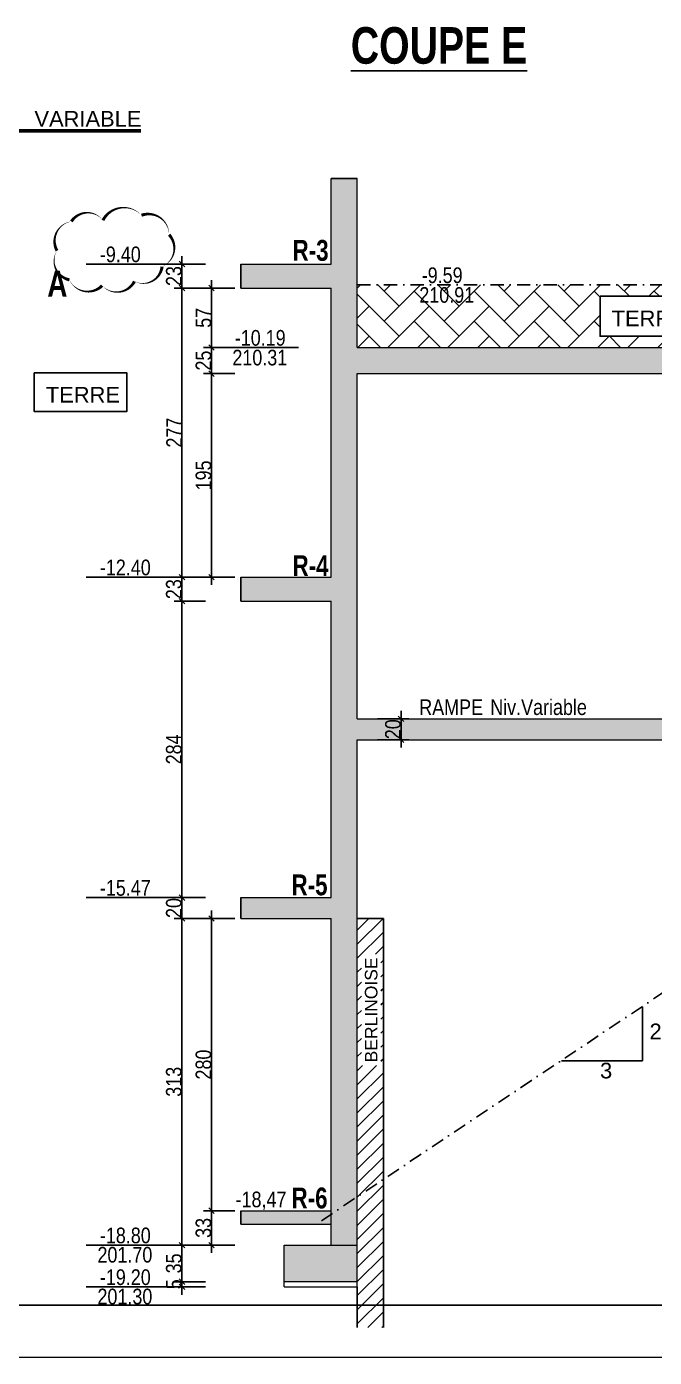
# Model space of a CAD drawing. Header units: millimetres. Extents: x 11663 to 22207, y 4553 to 8762.
# Drawn here: x 14601 to 15202, y 4553 to 5828 of the extents above; entities that cross this region are included whole.
import ezdxf
from ezdxf.enums import TextEntityAlignment as Align

# ---------------------------------------------------------------- set-up
doc = ezdxf.new("R2010")
doc.units = ezdxf.units.MM
doc.linetypes.add('TIRETPTX2', pattern=[50.8, 25.4, -12.7, 0, -12.7])
for name, color, linetype in [('01_cote_gen', 4, 'Continuous'), ('01_linteaux', 2, 'Continuous'), ('01_poch_BN', 9, 'Continuous'), ('01_poch_murs', 253, 'Continuous'), ('01_texte', 230, 'Continuous'), ('AA_COTES', 2, 'Continuous')]:
    doc.layers.add(name, color=color, linetype=linetype)
doc.layers.add('01_murs_coup', color=5, linetype='Continuous', lineweight=60)
doc.layers.add('01_PIEUX', color=5, linetype='Continuous', lineweight=60)
doc.styles.add('ARIAL NA', font='ARIALN.TTF')
doc.styles.add('impact', font='impact.ttf')
doc.styles.add('MATTE_TXT', font='arial.ttf')
doc.styles.add('STYLE2', font='ARIALN.TTF')
doc.dimstyles.new('JB50', dxfattribs={"dimscale": 0.1, "dimtxt": 150, "dimasz": 15, "dimexe": 0.1, "dimexo": 0.1, "dimgap": 0.09, "dimtad": 1, "dimdec": 1, "dimdsep": 46, "dimtxsty": 'STYLE2', "dimblk1": 'BOND_G', "dimblk2": 'BOND_D', "dimsah": 1, "dimcen": 1.5, "dimdle": 0.01, "dimse1": 1, "dimse2": 1, "dimclrd": 4, "dimclre": 2, "dimclrt": 6, "dimazin": 2, "dimtfac": 2.333333, "dimtdec": 1, "dimtix": 1, "dimtmove": 2, "dimatfit": 3, "dimldrblk": 'BOND_G', "dimfxl": 1, "dimtolj": 1, "dimtzin": 0, "dimarcsym": 0})

# ---------------------------------------------------------------- blocks, each defined once
blk = doc.blocks.new('BOND_G')
at = {"layer": 'AA_COTES', "color": 0}
for p, q in [((0, -5), (0, 15)), ((5, 0), (-5, 0)), ((1.77, 1.77), (-1.77, -1.77))]:
    blk.add_line(p, q, dxfattribs=at)
blk = doc.blocks.new('BOND_D')
at = {"layer": 'AA_COTES', "color": 0}
for p, q in [((5, 0), (-5, 0)), ((-1.77, -1.77), (1.77, 1.77)), ((0, 5), (0, -15))]:
    blk.add_line(p, q, dxfattribs=at)
blk = doc.blocks.new('*D273')
at = {"layer": '01_cote_gen', "color": 4, "lineweight": -2, "transparency": 16777216}
blk.add_line((14749.4, 4662.4), (14749.4, 4972.4), dxfattribs=at)
at = {"layer": 'Defpoints', "color": 0, "transparency": 16777216}
for p in [(14749.4, 4973.9), (14796, 4973.9), (14812.5, 4660.9)]:
    blk.add_point(p, dxfattribs=at)
at = {"layer": '01_cote_gen', "color": 4, "lineweight": -2, "transparency": 16777216, "xscale": 1.5, "yscale": 1.5, "zscale": 1.5}
for name, p, rotation in [('BOND_D', (14749.4, 4973.9), 90), ('BOND_G', (14749.4, 4660.9), 270)]:
    blk.add_blockref(name, p, dxfattribs=dict(at, rotation=rotation))
at = {"layer": '01_cote_gen', "color": 6, "transparency": 16777216, "insert": (14741.7, 4817.4), "char_height": 15, "attachment_point": 5, "rotation": 90, "style": 'STYLE2'}
blk.add_mtext('\\A1;313', dxfattribs=at)
blk = doc.blocks.new('*D274')
at = {"layer": '01_cote_gen', "color": 4, "lineweight": -2, "transparency": 16777216}
blk.add_line((14777.7, 4662.4), (14777.7, 4692.4), dxfattribs=at)
at = {"layer": 'Defpoints', "color": 0, "transparency": 16777216}
for p in [(14777.7, 4693.9), (14812.5, 4693.9), (14812.5, 4660.9)]:
    blk.add_point(p, dxfattribs=at)
at = {"layer": '01_cote_gen', "color": 4, "lineweight": -2, "transparency": 16777216, "xscale": 1.5, "yscale": 1.5, "zscale": 1.5}
for name, p, rotation in [('BOND_D', (14777.7, 4693.9), 90), ('BOND_G', (14777.7, 4660.9), 270)]:
    blk.add_blockref(name, p, dxfattribs=dict(at, rotation=rotation))
at = {"layer": '01_cote_gen', "color": 6, "transparency": 16777216, "insert": (14770.1, 4677.4), "char_height": 15, "attachment_point": 5, "rotation": 90, "style": 'STYLE2'}
blk.add_mtext('\\A1;33', dxfattribs=at)
blk = doc.blocks.new('*D275')
at = {"layer": '01_cote_gen', "color": 4, "lineweight": -2, "transparency": 16777216}
blk.add_line((14777.7, 4695.4), (14777.7, 4972.4), dxfattribs=at)
at = {"layer": 'Defpoints', "color": 0, "transparency": 16777216}
for p in [(14777.7, 4973.9), (14796, 4973.9), (14796, 4693.9)]:
    blk.add_point(p, dxfattribs=at)
at = {"layer": '01_cote_gen', "color": 4, "lineweight": -2, "transparency": 16777216, "xscale": 1.5, "yscale": 1.5, "zscale": 1.5}
for name, p, rotation in [('BOND_D', (14777.7, 4973.9), 90), ('BOND_G', (14777.7, 4693.9), 270)]:
    blk.add_blockref(name, p, dxfattribs=dict(at, rotation=rotation))
at = {"layer": '01_cote_gen', "color": 6, "transparency": 16777216, "insert": (14770.1, 4833.9), "char_height": 15, "attachment_point": 5, "rotation": 90, "style": 'STYLE2'}
blk.add_mtext('\\A1;280', dxfattribs=at)
blk = doc.blocks.new('*D397')
at = {"layer": '01_cote_gen', "color": 4, "lineweight": -2, "transparency": 16777216}
blk.add_line((14749.4, 4975.4), (14749.4, 4992.4), dxfattribs=at)
at = {"layer": 'Defpoints', "color": 0, "transparency": 16777216}
for p in [(14749.4, 4993.9), (14838.2, 4993.9), (14838.2, 4973.9)]:
    blk.add_point(p, dxfattribs=at)
at = {"layer": '01_cote_gen', "color": 4, "lineweight": -2, "transparency": 16777216, "xscale": 1.5, "yscale": 1.5, "zscale": 1.5}
for name, p, rotation in [('BOND_D', (14749.4, 4993.9), 90), ('BOND_G', (14749.4, 4973.9), 270)]:
    blk.add_blockref(name, p, dxfattribs=dict(at, rotation=rotation))
at = {"layer": '01_cote_gen', "color": 6, "transparency": 16777216, "insert": (14741.7, 4983.9), "char_height": 15, "attachment_point": 5, "rotation": 90, "style": 'STYLE2'}
blk.add_mtext('\\A1;20', dxfattribs=at)
blk = doc.blocks.new('*D398')
at = {"layer": '01_cote_gen', "color": 4, "lineweight": -2, "transparency": 16777216}
blk.add_line((14749.4, 4995.4), (14749.4, 5276.4), dxfattribs=at)
at = {"layer": 'Defpoints', "color": 0, "transparency": 16777216}
for p in [(14749.4, 5277.9), (14805.9, 5277.9), (14805.9, 4993.9)]:
    blk.add_point(p, dxfattribs=at)
at = {"layer": '01_cote_gen', "color": 4, "lineweight": -2, "transparency": 16777216, "xscale": 1.5, "yscale": 1.5, "zscale": 1.5}
for name, p, rotation in [('BOND_D', (14749.4, 5277.9), 90), ('BOND_G', (14749.4, 4993.9), 270)]:
    blk.add_blockref(name, p, dxfattribs=dict(at, rotation=rotation))
at = {"layer": '01_cote_gen', "color": 6, "transparency": 16777216, "insert": (14741.7, 5135.9), "char_height": 15, "attachment_point": 5, "rotation": 90, "style": 'STYLE2'}
blk.add_mtext('\\A1;284', dxfattribs=at)
blk = doc.blocks.new('*D399')
at = {"layer": '01_cote_gen', "color": 4, "lineweight": -2, "transparency": 16777216}
blk.add_line((14749.4, 5279.4), (14749.4, 5299.4), dxfattribs=at)
at = {"layer": 'Defpoints', "color": 0, "transparency": 16777216}
for p in [(14749.4, 5300.9), (14816.2, 5300.9), (14816.2, 5277.9)]:
    blk.add_point(p, dxfattribs=at)
at = {"layer": '01_cote_gen', "color": 4, "lineweight": -2, "transparency": 16777216, "xscale": 1.5, "yscale": 1.5, "zscale": 1.5}
for name, p, rotation in [('BOND_D', (14749.4, 5300.9), 90), ('BOND_G', (14749.4, 5277.9), 270)]:
    blk.add_blockref(name, p, dxfattribs=dict(at, rotation=rotation))
at = {"layer": '01_cote_gen', "color": 6, "transparency": 16777216, "insert": (14741.7, 5289.4), "char_height": 15, "attachment_point": 5, "rotation": 90, "style": 'STYLE2'}
blk.add_mtext('\\A1;23', dxfattribs=at)
blk = doc.blocks.new('*D400')
at = {"layer": '01_cote_gen', "color": 4, "lineweight": -2, "transparency": 16777216}
blk.add_line((14749.4, 5302.4), (14749.4, 5576.4), dxfattribs=at)
at = {"layer": 'Defpoints', "color": 0, "transparency": 16777216}
for p in [(14749.4, 5577.9), (14849.2, 5577.9), (14869.6, 5300.9)]:
    blk.add_point(p, dxfattribs=at)
at = {"layer": '01_cote_gen', "color": 4, "lineweight": -2, "transparency": 16777216, "xscale": 1.5, "yscale": 1.5, "zscale": 1.5}
for name, p, rotation in [('BOND_D', (14749.4, 5577.9), 90), ('BOND_G', (14749.4, 5300.9), 270)]:
    blk.add_blockref(name, p, dxfattribs=dict(at, rotation=rotation))
at = {"layer": '01_cote_gen', "color": 6, "transparency": 16777216, "insert": (14741.9, 5439.4), "char_height": 15, "attachment_point": 5, "rotation": 90, "style": 'STYLE2'}
blk.add_mtext('\\A1;277', dxfattribs=at)
blk = doc.blocks.new('*D401')
at = {"layer": '01_cote_gen', "color": 4, "lineweight": -2, "transparency": 16777216}
blk.add_line((14749.4, 5579.4), (14749.4, 5599.4), dxfattribs=at)
at = {"layer": 'Defpoints', "color": 0, "transparency": 16777216}
for p in [(14749.4, 5600.9), (14825.5, 5600.9), (14849.2, 5577.9)]:
    blk.add_point(p, dxfattribs=at)
at = {"layer": '01_cote_gen', "color": 4, "lineweight": -2, "transparency": 16777216, "xscale": 1.5, "yscale": 1.5, "zscale": 1.5}
for name, p, rotation in [('BOND_D', (14749.4, 5600.9), 90), ('BOND_G', (14749.4, 5577.9), 270)]:
    blk.add_blockref(name, p, dxfattribs=dict(at, rotation=rotation))
at = {"layer": '01_cote_gen', "color": 6, "transparency": 16777216, "insert": (14741.7, 5589.4), "char_height": 15, "attachment_point": 5, "rotation": 90, "style": 'STYLE2'}
blk.add_mtext('\\A1;23', dxfattribs=at)
blk = doc.blocks.new('*D394')
at = {"layer": '01_cote_gen', "color": 4, "lineweight": -2, "transparency": 16777216}
blk.add_line((14777.7, 5302.4), (14777.7, 5494.4), dxfattribs=at)
at = {"layer": 'Defpoints', "color": 0, "transparency": 16777216}
for p in [(14777.7, 5495.9), (14959.5, 5495.9), (14849.2, 5300.9)]:
    blk.add_point(p, dxfattribs=at)
at = {"layer": '01_cote_gen', "color": 4, "lineweight": -2, "transparency": 16777216, "xscale": 1.5, "yscale": 1.5, "zscale": 1.5}
for name, p, rotation in [('BOND_D', (14777.7, 5495.9), 90), ('BOND_G', (14777.7, 5300.9), 270)]:
    blk.add_blockref(name, p, dxfattribs=dict(at, rotation=rotation))
at = {"layer": '01_cote_gen', "color": 6, "transparency": 16777216, "insert": (14770.1, 5398.4), "char_height": 15, "attachment_point": 5, "rotation": 90, "style": 'STYLE2'}
blk.add_mtext('\\A1;195', dxfattribs=at)
blk = doc.blocks.new('*D395')
at = {"layer": '01_cote_gen', "color": 4, "lineweight": -2, "transparency": 16777216}
blk.add_line((14777.7, 5497.4), (14777.7, 5519.4), dxfattribs=at)
at = {"layer": 'Defpoints', "color": 0, "transparency": 16777216}
for p in [(14777.7, 5520.9), (14917.4, 5520.9), (14800.2, 5495.9)]:
    blk.add_point(p, dxfattribs=at)
at = {"layer": '01_cote_gen', "color": 4, "lineweight": -2, "transparency": 16777216, "xscale": 1.5, "yscale": 1.5, "zscale": 1.5}
for name, p, rotation in [('BOND_D', (14777.7, 5520.9), 90), ('BOND_G', (14777.7, 5495.9), 270)]:
    blk.add_blockref(name, p, dxfattribs=dict(at, rotation=rotation))
at = {"layer": '01_cote_gen', "color": 6, "transparency": 16777216, "insert": (14770.1, 5508.4), "char_height": 15, "attachment_point": 5, "rotation": 90, "style": 'STYLE2'}
blk.add_mtext('\\A1;25', dxfattribs=at)
blk = doc.blocks.new('*D396')
at = {"layer": '01_cote_gen', "color": 4, "lineweight": -2, "transparency": 16777216}
blk.add_line((14777.7, 5522.4), (14777.7, 5576.4), dxfattribs=at)
at = {"layer": 'Defpoints', "color": 0, "transparency": 16777216}
for p in [(14777.7, 5577.9), (14827.3, 5577.9), (14984.6, 5520.9)]:
    blk.add_point(p, dxfattribs=at)
at = {"layer": '01_cote_gen', "color": 4, "lineweight": -2, "transparency": 16777216, "xscale": 1.5, "yscale": 1.5, "zscale": 1.5}
for name, p, rotation in [('BOND_D', (14777.7, 5577.9), 90), ('BOND_G', (14777.7, 5520.9), 270)]:
    blk.add_blockref(name, p, dxfattribs=dict(at, rotation=rotation))
at = {"layer": '01_cote_gen', "color": 6, "transparency": 16777216, "insert": (14770.1, 5549.4), "char_height": 15, "attachment_point": 5, "rotation": 90, "style": 'STYLE2'}
blk.add_mtext('\\A1;57', dxfattribs=at)
blk = doc.blocks.new('*D363')
at = {"layer": '01_cote_gen', "color": 4, "lineweight": -2, "transparency": 16777216}
blk.add_line((14959.3, 5163.7), (14959.3, 5146.7), dxfattribs=at)
at = {"layer": 'Defpoints', "color": 0, "transparency": 16777216}
for p in [(14947.6, 5165.2), (14947.6, 5145.2), (14959.3, 5145.2)]:
    blk.add_point(p, dxfattribs=at)
at = {"layer": '01_cote_gen', "color": 4, "lineweight": -2, "transparency": 16777216, "xscale": 1.5, "yscale": 1.5, "zscale": 1.5}
for name, p, rotation in [('BOND_G', (14959.3, 5165.2), 90), ('BOND_D', (14959.3, 5145.2), 270)]:
    blk.add_blockref(name, p, dxfattribs=dict(at, rotation=rotation))
at = {"layer": '01_cote_gen', "color": 6, "transparency": 16777216, "insert": (14951.6, 5155.2), "char_height": 15, "attachment_point": 5, "rotation": 90, "style": 'STYLE2'}
blk.add_mtext('\\A1;20', dxfattribs=at)
blk = doc.blocks.new('*D391')
at = {"layer": '01_cote_gen', "color": 4, "lineweight": -2, "transparency": 16777216}
for p, q in [((14749.4, 4627.4), (14749.4, 4628.9)), ((14749.4, 4625.9), (14749.4, 4620.9)), ((14749.4, 4619.4), (14749.4, 4617.9))]:
    blk.add_line(p, q, dxfattribs=at)
at = {"layer": 'Defpoints', "color": 0, "transparency": 16777216}
for p in [(14749.4, 4620.9), (14847.4, 4625.9), (14847.4, 4620.9)]:
    blk.add_point(p, dxfattribs=at)
at = {"layer": '01_cote_gen', "color": 4, "lineweight": -2, "transparency": 16777216, "xscale": 1.5, "yscale": 1.5, "zscale": 1.5}
for name, p, rotation in [('BOND_G', (14749.4, 4625.9), 270), ('BOND_D', (14749.4, 4620.9), 90)]:
    blk.add_blockref(name, p, dxfattribs=dict(at, rotation=rotation))
at = {"layer": '01_cote_gen', "color": 6, "transparency": 16777216, "insert": (14741.8, 4623.4), "char_height": 15, "attachment_point": 5, "rotation": 90, "style": 'STYLE2'}
blk.add_mtext('\\A1;5', dxfattribs=at)
blk = doc.blocks.new('*D392')
at = {"layer": '01_cote_gen', "color": 4, "lineweight": -2, "transparency": 16777216}
blk.add_line((14749.4, 4627.4), (14749.4, 4659.4), dxfattribs=at)
at = {"layer": 'Defpoints', "color": 0, "transparency": 16777216}
for p in [(14749.4, 4660.9), (14847.4, 4660.9), (14847.4, 4625.9)]:
    blk.add_point(p, dxfattribs=at)
at = {"layer": '01_cote_gen', "color": 4, "lineweight": -2, "transparency": 16777216, "xscale": 1.5, "yscale": 1.5, "zscale": 1.5}
for name, p, rotation in [('BOND_D', (14749.4, 4660.9), 90), ('BOND_G', (14749.4, 4625.9), 270)]:
    blk.add_blockref(name, p, dxfattribs=dict(at, rotation=rotation))
at = {"layer": '01_cote_gen', "color": 6, "transparency": 16777216, "insert": (14741.7, 4643.4), "char_height": 15, "attachment_point": 5, "rotation": 90, "style": 'STYLE2'}
blk.add_mtext('\\A1;35', dxfattribs=at)

msp = doc.modelspace()

# ---------------------------------------------------------------- hatches: boundary and pattern name
at = {"layer": '01_poch_BN'}
h = msp.add_hatch(color=256, dxfattribs=at)
h.dxf.hatch_style = 1
h.paths.add_polyline_path([(15487.4, 5597.92), (15462.4, 5595.92), (15462.4, 5520.92), (14917.4, 5520.92), (14917.4, 5683), (14892.4, 5683), (14892.4, 5600.92), (14805.92, 5600.92), (14805.92, 5577.92), (14892.4, 5577.92), (14892.4, 5300.92), (14805.92, 5300.92), (14805.92, 5277.92), (14892.4, 5277.92), (14892.4, 4993.92), (14805.92, 4993.92), (14805.92, 4973.92), (14892.4, 4973.92), (14892.4, 4660.92), (14917.4, 4660.92), (14917.4, 5145.17), (15462.4, 5145.17), (15462.4, 5165.19), (14917.4, 5165.19), (14917.4, 5495.92), (15462.4, 5495.92), (15462.4, 5111.9), (15487.4, 5111.9)])
h.paths.add_polyline_path([(14892.4, 4693.92), (14805.92, 4693.92), (14805.92, 4680.92), (14892.4, 4680.92)], flags=17)
h.paths.add_polyline_path([(14917.4, 4660.92), (14892.4, 4660.92), (14847.4, 4660.92), (14847.4, 4625.92), (14917.4, 4625.92)])
at = {"layer": '01_poch_murs'}
h = msp.add_hatch(dxfattribs=at)
h.set_pattern_fill('AR-HBONE', color=256, scale=0.2)
h.paths.add_polyline_path([(15462.4, 5580.92), (14917.4, 5580.92), (14917.4, 5520.92), (15462.4, 5520.92)])
h.paths.add_polyline_path([(15150, 5569.98), (15238.59, 5569.98), (15238.59, 5531.69), (15150, 5531.69)], flags=16)
h.paths.add_polyline_path([(15379.84, 5537.73), (15379.84, 5564.34), (15348.62, 5564.34), (15348.62, 5537.73)], flags=24)
h.paths.add_polyline_path([(15379.84, 5574.55), (15379.84, 5601.16), (15348.62, 5601.16), (15348.62, 5574.55)], flags=9)
h.paths.add_polyline_path([(15276.91, 5519.65), (15333.29, 5519.65), (15333.29, 5542.62), (15276.91, 5542.62)], flags=9)
h.paths.add_polyline_path([(14972.96, 5559.69), (15044.71, 5559.69), (15044.71, 5582.68), (14972.96, 5582.68)], flags=9)
h.paths.add_polyline_path([(15157.29, 5537.63), (15235.81, 5537.63), (15235.81, 5560.13), (15157.29, 5560.13)], flags=8)
h = msp.add_hatch(dxfattribs=at)
h.set_pattern_fill('ANSI31', color=256, scale=3)
h.set_pattern_definition([(45, (3261.164, 3422.751), (-6.735192, 6.735192), [])])
h.paths.add_polyline_path([(14942.4, 4973.92), (14917.4, 4973.92), (14917.4, 4973.92), (14942.4, 4973.92)])
h.paths.add_polyline_path([(14942.4, 4973.92), (14917.4, 4973.92), (14917.4, 4660.92), (14917.4, 4620.92), (14942.4, 4637.54)])
h.paths.add_polyline_path([(14942.4, 4637.54), (14917.4, 4620.92), (14917.4, 4582.02), (14942.4, 4582.02)])
h.paths.add_polyline_path([(14939.97, 4832.87), (14939.97, 4939.69), (14921.35, 4939.69), (14921.35, 4832.87)], flags=16)

# ---------------------------------------------------------------- linework, layer by layer
at = {"layer": '01_linteaux', "linetype": 'TIRETPTX2', "ltscale": 0.5}
for p, q in [((14917.4, 5580.92, 9.99), (15462.4, 5580.92, 9.99)), ((14883.04, 4684.28, 9.99), (15417.4, 5041.22, 9.99))]:
    msp.add_line(p, q, dxfattribs=at)
at = {"layer": '01_linteaux'}
for p, q in [((14917.4, 4973.92, 9.99), (14942.4, 4973.92, 9.99)), ((14942.4, 4973.92, 9.99), (14942.4, 4582.02, 9.99)), ((14917.4, 4620.92, 9.99), (14917.4, 4582.02, 9.99))]:
    msp.add_line(p, q, dxfattribs=at)
at = {"layer": '01_murs_coup'}
msp.add_line((14593.27, 5728.42, 9.99), (14709.92, 5728.42, 9.99), dxfattribs=at)
at = {"layer": '01_murs_coup', "linetype": 'Continuous', "lineweight": 5}
msp.add_line((21156.96, 4553.36), (11662.74, 4553.36), dxfattribs=at)
at = {"layer": '01_murs_coup', "const_width": 3, "elevation": 9.99}
msp.add_lwpolyline([(14593.27, 5728.42), (14709.92, 5728.42)], dxfattribs=at)
at = {"layer": '01_PIEUX', "linetype": 'Continuous', "lineweight": 5}
for p, q in [((14892.4, 5600.92, 9.99), (14892.4, 5683, 9.99)), ((14917.4, 5520.92, 9.99), (14917.4, 5683, 9.99)), ((14805.92, 5600.92, 9.99), (14892.4, 5600.92, 9.99)), ((14805.92, 5577.92, 9.99), (14892.4, 5577.92, 9.99)), ((14892.4, 5300.92, 9.99), (14892.4, 5577.92, 9.99)), ((14917.4, 5520.92, 9.99), (15462.4, 5520.92, 9.99)), ((14917.4, 5495.92, 9.99), (15462.4, 5495.92, 9.99)), ((14917.4, 5165.19, 9.99), (14917.4, 5495.92, 9.99)), ((14805.92, 5300.92, 9.99), (14892.4, 5300.92, 9.99)), ((14805.92, 5277.92, 9.99), (14892.4, 5277.92, 9.99)), ((14892.4, 4993.92, 9.99), (14892.4, 5277.92, 9.99)), ((14917.4, 5165.19, 9.99), (15462.4, 5165.19, 9.99)), ((14917.4, 5145.17, 9.99), (15462.4, 5145.17, 9.99)), ((14917.4, 4620.92, 9.99), (14917.4, 5145.17, 9.99)), ((14805.92, 4993.92, 9.99), (14892.4, 4993.92, 9.99)), ((14805.92, 4973.92, 9.99), (14892.4, 4973.92, 9.99)), ((14892.4, 4660.92, 9.99), (14892.4, 4973.92, 9.99)), ((14805.92, 4693.92, 9.99), (14892.4, 4693.92, 9.99)), ((14805.92, 4680.92, 9.99), (14892.4, 4680.92, 9.99)), ((14847.4, 4660.92, 9.99), (14917.4, 4660.92, 9.99)), ((14847.4, 4620.92, 9.99), (14847.4, 4660.92, 9.99)), ((14847.4, 4625.92, 9.99), (14917.4, 4625.92, 9.99)), ((14847.4, 4620.92, 9.99), (14917.4, 4620.92, 9.99))]:
    msp.add_line(p, q, dxfattribs=at)
at = {"layer": '01_poch_BN'}
for p, q in [((14917.4, 5683, 9.99), (14892.4, 5683, 9.99)), ((14805.92, 5577.92, 9.99), (14805.92, 5600.92, 9.99)), ((14805.92, 5277.92, 9.99), (14805.92, 5300.92, 9.99)), ((14805.92, 4973.92, 9.99), (14805.92, 4993.92, 9.99)), ((14805.92, 4693.92, 9.99), (14805.92, 4680.92, 9.99))]:
    msp.add_line(p, q, dxfattribs=at)
at = {"layer": '01_texte'}
for p, q in [((14657.68, 5600.92, 9.99), (14741.9, 5600.92, 9.99)), ((14800.25, 5520.92, 9.99), (14861.12, 5520.92, 9.99)), ((14657.68, 5300.92, 9.99), (14741.9, 5300.92, 9.99)), ((14657.68, 4993.92, 9.99), (14741.9, 4993.92, 9.99)), ((15190.5, 4889.25, 9.99), (15190.5, 4837.55, 9.99)), ((15190.5, 4837.55, 9.99), (15112.94, 4837.55, 9.99)), ((14657.68, 4660.92, 9.99), (14741.9, 4660.92, 9.99)), ((14657.68, 4620.92, 9.99), (14741.9, 4620.92, 9.99)), ((21156.96, 4603.36), (11712.74, 4603.36))]:
    msp.add_line(p, q, dxfattribs=at)
msp.add_lwpolyline([(14673.7, 5642.79, 0, 3, 0.5205671), (14643.5, 5641.67, 0, 3, 0.5205671), (14643.5, 5641.67, 0, 3, 0.5205671), (14629.71, 5613.72, 0, 3, 0.5205671), (14629.71, 5613.72, 0, 3, 0.5205671), (14641.64, 5585.77, 0, 3, 0.5205671), (14641.64, 5585.77, 0, 3, 0.5205671), (14672.96, 5580.18, 0, 3, 0.5205671), (14672.96, 5580.18, 0, 3, 0.5205671), (14703.91, 5584.28, 0, 3, 0.5205671), (14703.91, 5584.28, 0, 3, 0.5205671), (14730.38, 5598.44, 0, 3, 0.5205671), (14730.38, 5598.44, 0, 3, 0.5205671), (14737.09, 5629, 0, 3, 0.5205671), (14737.09, 5629, 0, 3, 0.5205671), (14710.62, 5647.63, 0, 3, 0.5205671), (14710.62, 5647.63, 0, 3, 0.5205671)], format="xyseb", close=True, dxfattribs=at)
at = {"layer": '01_texte', "elevation": 9.99}
for points in [[(15150, 5569.98), (15238.59, 5569.98), (15238.59, 5531.69), (15150, 5531.69)], [(14607.98, 5496.8), (14696.57, 5496.8), (14696.57, 5459.5), (14607.98, 5459.5)]]:
    msp.add_lwpolyline(points, close=True, dxfattribs=at)

# ---------------------------------------------------------------- texts
at = {"layer": '01_texte', "style": 'impact'}
msp.add_text('%%UCOUPE E', height=35, dxfattribs=at).set_placement((14995.66, 5782.37, 9.99), align=Align.BOTTOM_CENTER)
at = {"layer": '01_texte'}
for s, height, style, p in [('VARIABLE', 15, 'MATTE_TXT', (14608.14, 5732.57, 9.99)), ('R-3', 20, 'impact', (14855.36, 5604.03, 9.99)), ('-9.40', 15, 'ARIAL NA', (14670.8, 5602.69, 9.99)), ('-9.59', 15, 'ARIAL NA', (14979.1, 5582.69, 9.99)), ('A', 25, 'impact', (14620.38, 5569.52)), ('210.91', 15, 'ARIAL NA', (14976.79, 5563.79, 9.99)), ('TERRE', 15, 'MATTE_TXT', (15161.04, 5541.38, 9.99)), ('-10.19', 15, 'ARIAL NA', (14800.03, 5522.69, 9.99)), ('210.31', 15, 'ARIAL NA', (14797.72, 5503.79, 9.99)), ('TERRE', 15, 'MATTE_TXT', (14619.03, 5468.2, 9.99)), ('-12.40', 15, 'ARIAL NA', (14670.8, 5302.69, 9.99)), ('R-4', 20, 'impact', (14855.36, 5301.93, 9.99)), ('RAMPE', 15, 'ARIAL NA', (14976.74, 5168.76, 9.99)), ('Niv.Variable', 15, 'ARIAL NA', (15044.71, 5168.83, 9.99)), ('R-5', 20, 'impact', (14854.33, 4996.09, 9.99)), ('-15.47', 15, 'ARIAL NA', (14670.8, 4995.69, 9.99)), ('2', 15, 'MATTE_TXT', (15197.29, 4858.21, 9.99)), ('3', 15, 'MATTE_TXT', (15149.94, 4820.65, 9.99)), ('-18,47', 15, 'ARIAL NA', (14800.79, 4697.2, 9.99)), ('R-6', 20, 'impact', (14854.33, 4696.09, 9.99)), ('-18.80', 15, 'ARIAL NA', (14670.8, 4662.69, 9.99)), ('201.70', 15, 'ARIAL NA', (14668.49, 4644.19, 9.99)), ('-19.20', 15, 'ARIAL NA', (14670.8, 4622.69, 9.99)), ('201.30', 15, 'ARIAL NA', (14668.49, 4604.19, 9.99))]:
    msp.add_text(s, height=height, dxfattribs=dict(at, style=style)).set_placement(p)
at = {"layer": '01_texte', "style": 'MATTE_TXT'}
msp.add_text('BERLINOISE', height=12, rotation=90, dxfattribs=at).set_placement((14936.66, 4835.97, 9.99))

# ---------------------------------------------------------------- dimensions: what is measured, and where the dimension line sits
at = {"layer": '01_cote_gen'}
for base, p1, p2, picture, middle in [((14749.4, 5600.92, 9.99), (14849.16, 5577.92, 9.99), (14825.53, 5600.92, 9.99), '*D401', (14741.73, 5589.42, 9.99)), ((14749.4, 5577.92, 9.99), (14869.6, 5300.92, 9.99), (14849.16, 5577.92, 9.99), '*D400', (14741.86, 5439.42, 9.99)), ((14777.75, 5577.92, 9.99), (14984.6, 5520.92, 9.99), (14827.26, 5577.92, 9.99), '*D396', (14770.11, 5549.42, 9.99)), ((14777.75, 5520.92, 9.99), (14800.25, 5495.92, 9.99), (14917.4, 5520.92, 9.99), '*D395', (14770.08, 5508.42, 9.99)), ((14777.75, 5495.92, 9.99), (14849.16, 5300.92, 9.99), (14959.46, 5495.92, 9.99), '*D394', (14770.08, 5398.42, 9.99)), ((14749.4, 5300.92, 9.99), (14816.15, 5277.92, 9.99), (14816.15, 5300.92, 9.99), '*D399', (14741.73, 5289.42, 9.99)), ((14749.4, 5277.92, 9.99), (14805.92, 4993.92, 9.99), (14805.92, 5277.92, 9.99), '*D398', (14741.73, 5135.92, 9.99)), ((14959.28, 5145.17, 9.99), (14947.65, 5165.19, 9.99), (14947.65, 5145.17, 9.99), '*D363', (14951.61, 5155.18, 9.99)), ((14749.4, 4993.92, 9.99), (14838.18, 4973.92, 9.99), (14838.18, 4993.92, 9.99), '*D397', (14741.73, 4983.92, 9.99)), ((14749.4, 4973.92, 9.99), (14812.48, 4660.92, 9.99), (14796, 4973.92, 9.99), '*D273', (14741.73, 4817.42, 9.99)), ((14777.75, 4973.92, 9.99), (14796, 4693.92, 9.99), (14796, 4973.92, 9.99), '*D275', (14770.08, 4833.92, 9.99)), ((14777.75, 4693.92, 9.99), (14812.48, 4660.92, 9.99), (14812.48, 4693.92, 9.99), '*D274', (14770.08, 4677.42, 9.99)), ((14749.4, 4660.92, 9.99), (14847.4, 4625.92, 9.99), (14847.4, 4660.92, 9.99), '*D392', (14741.73, 4643.42, 9.99)), ((14749.4, 4620.92, 9.99), (14847.4, 4625.92, 9.99), (14847.4, 4620.92, 9.99), '*D391', (14741.76, 4623.42, 9.99))]:
    dim = msp.add_linear_dim(base=base, p1=p1, p2=p2, angle=90, dimstyle='JB50', dxfattribs=at)
    dim.commit()
    dim.dimension.update_dxf_attribs({"geometry": picture, "text_midpoint": middle})

doc.saveas('drawing.dxf')
